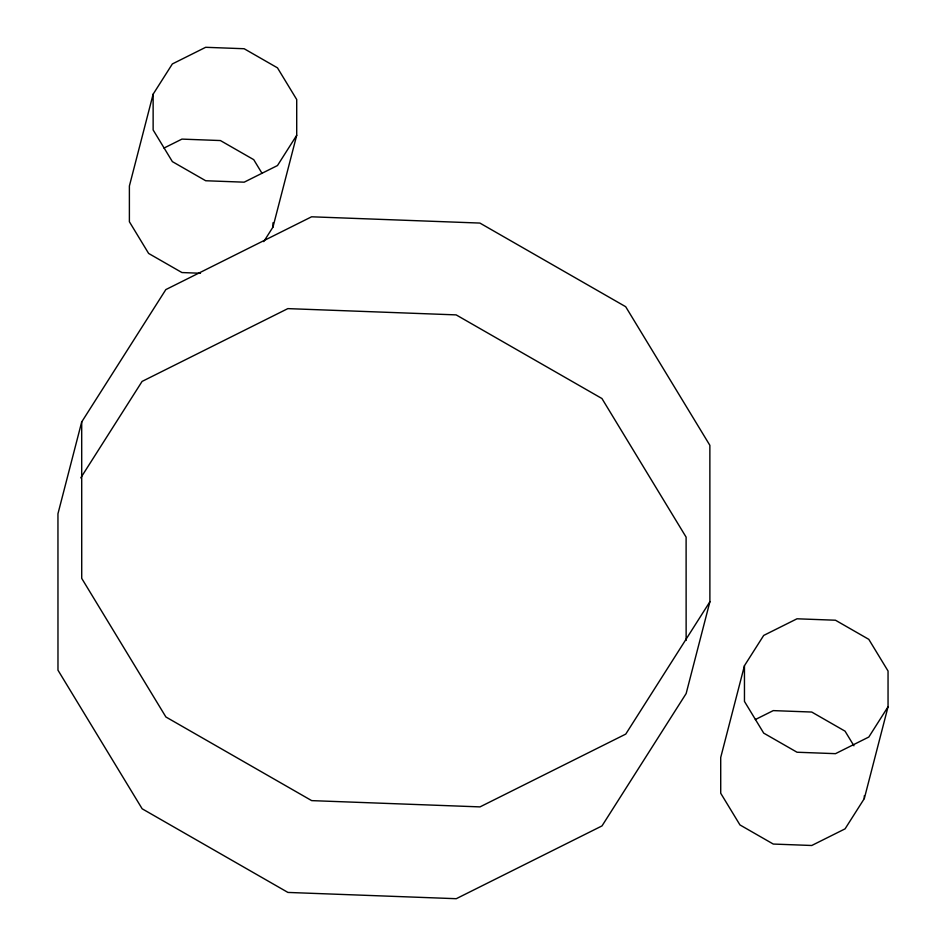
<?xml version="1.0" encoding="UTF-8"?>
<svg xmlns="http://www.w3.org/2000/svg" width="946" height="946" viewBox="0 0 946 946"><rect width="100%" height="100%" fill="white"/><g stroke="black" fill="none" stroke-linecap="round" stroke-linejoin="round"><path stroke-width="1.42" d="M263.745 241.62L272.968 227.099L296.713 135.29L296.713 99.531L277.474 67.852L244.151 48.731L205.672 47.3L172.361 63.938L153.134 94.186L129.389 186.007L129.389 221.754L148.628 253.445L181.951 272.554L200.481 273.252M81.699 421.94L57.954 513.761L57.978 670.194L142.16 808.795L287.939 892.433L456.256 898.7L602.011 825.905L686.146 693.56L709.89 601.751L709.867 445.318L625.684 306.705L479.894 223.067L311.589 216.8L165.834 289.594L81.699 421.94L81.723 578.373L165.905 716.985L311.683 800.623L480 806.891L625.755 734.096L709.89 601.751M744.455 665.688L720.71 757.498L720.722 793.256L739.961 824.936L773.284 844.057L811.751 845.488L845.074 828.85L864.301 798.601L888.046 706.78L888.046 671.021L868.795 639.342L835.472 620.221L797.005 618.79L763.694 635.428L744.455 665.688L744.467 701.435L763.706 733.126L797.029 752.236L835.495 753.666L868.818 737.029L888.046 706.78M296.713 135.29L277.485 165.538L244.174 182.176L205.696 180.745L172.373 161.624L153.134 129.945L153.134 94.186M80.753 477.884L142.089 381.415L287.844 308.621L456.149 314.888L601.94 398.526L686.11 537.127L686.134 640.43M163.989 148.073L181.928 139.109L220.406 140.552L253.729 159.661L261.865 173.071M755.322 719.563L773.26 710.612L811.727 712.042L845.05 731.163L853.931 745.779M864.301 795.74L864.301 798.601M272.968 222.807L272.968 227.099"/></g></svg>
